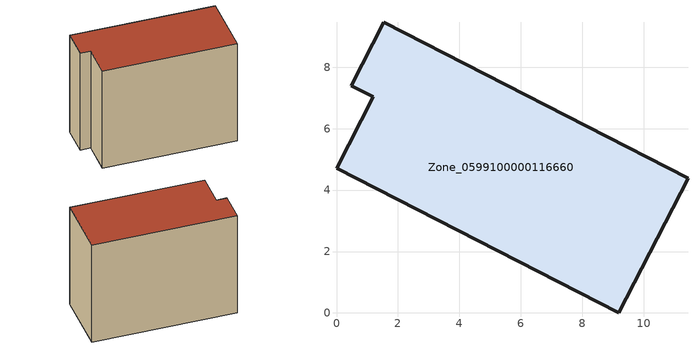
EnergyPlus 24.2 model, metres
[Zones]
Zone_0599100000116660
 floor ground (C_G): 11.44,4.39 9.19,0 0,4.7 1.19,7.03 0.47,7.4 1.53,9.47 z3.79
 wall outside (C_F): 9.19,0 11.44,4.39 1.53,9.47 0.47,7.4 1.19,7.03 0,4.7 9.19,0 z3.79:12.45
 roof outside (C_R): 0,4.7 9.19,0 11.44,4.39 1.53,9.47 0.47,7.4 1.19,7.03 z12.45
[BUILDING]
Pand.0599100000116660: North Axis=0; Terrain=City; Loads Convergence Tolerance Value=0.04; Temperature Convergence Tolerance Value=0.4; Solar Distribution=FullExterior; Maximum Number of Warmup Days=25; Minimum Number of Warmup Days=1
[Site:Location]
Rotterdam.The.Hague.AP_ZH_NLD Design_Conditions: Latitude=51.96; Longitude=4.45; Time Zone=1; Elevation=-4.5
[SITE:GROUNDTEMPERATURE:BUILDINGSURFACE]
18, 18, 18, 18, 18, 18, 18, 18, 18, 18, 18, 18
[MATERIAL] Thermal Absorptance=0.9; Solar Absorptance=0.7; Visible Absorptance=0.7
Name | Roughness | Thickness | Conductivity | Density | Specific Heat
G.TI.1992-2005 | MediumSmooth | 0.15 | 0.06 | 540 | 1210
F.TI.1992-2005 | Rough | 0.3 | 0.12 | 1920 | 840
R.TI.1992-2005 | MediumRough | 0.2 | 0.08 | 1500 | 1000
[CONSTRUCTION]
C_G: G.TI.1992-2005
C_F: F.TI.1992-2005
C_R: R.TI.1992-2005
[ZONE]
Zone_0599100000116660: Type=1; Multiplier=1; Ceiling Height=Autocalculate; Volume=Autocalculate; Floor Area=autocalculate; Part of Total Floor Area=Yes
[ZONEINFILTRATION:DESIGNFLOWRATE]
Infil_Zone_0599100000116660: Zone or ZoneList or Space or SpaceList=Zone_0599100000116660; Schedule=AlwaysOn; Design Flow Rate Calculation Method=Flow/Area; Flow Rate per Floor Area=0.0015; Constant Term Coefficient=1; Temperature Term Coefficient=0; Velocity Term Coefficient=0; Velocity Squared Term Coefficient=0
[HVACTEMPLATE:ZONE:IDEALLOADSAIRSYSTEM]
Zone_0599100000116660: Maximum Heating Supply Air Temperature=50; Minimum Cooling Supply Air Temperature=13; Maximum Heating Supply Air Humidity Ratio=0.0156; Minimum Cooling Supply Air Humidity Ratio=0.0077; Heating Limit=NoLimit; Cooling Limit=NoLimit; Dehumidification Control Type=ConstantSensibleHeatRatio; Cooling Sensible Heat Ratio=0.7; Dehumidification Setpoint=60; Humidification Control Type=None; Humidification Setpoint=30; Outdoor Air Method=None; Outdoor Air Flow Rate per Person=0.00944; Outdoor Air Flow Rate per Zone Floor Area=0; Outdoor Air Flow Rate per Zone=0; Demand Controlled Ventilation Type=None; Outdoor Air Economizer Type=NoEconomizer; Heat Recovery Type=None; Sensible Heat Recovery Effectiveness=0.7; Latent Heat Recovery Effectiveness=0.65
[ZONECONTROL:THERMOSTAT]
ThermostatControl_Zone_0599100000116660: Zone or ZoneList=Zone_0599100000116660; Control Type Schedule=DualSetpointControlType; Control 1=Thermostat_Zone_0599100000116660; Temperature Difference Between Cutout And Setpoint=0
[THERMOSTATSETPOINT:DUALSETPOINT]
Thermostat_Zone_0599100000116660: Heating Setpoint Temperature Schedule=HeatingSetpoint_Zone_0599100000116660; Cooling Setpoint Temperature Schedule=CoolingSetpoint_Zone_0599100000116660
[SCHEDULE:COMPACT]
HeatingSetpoint_Zone_0599100000116660: Through: 12/31, For: AllDays, Until: 24:00, 21
CoolingSetpoint_Zone_0599100000116660: Through: 12/31, For: AllDays, Until: 24:00, 24
DualSetpointControlType: Through: 12/31, For: AllDays, Until: 24:00, 4
AlwaysOn: Through: 12/31, For: AllDays, Until: 24:00, 1
